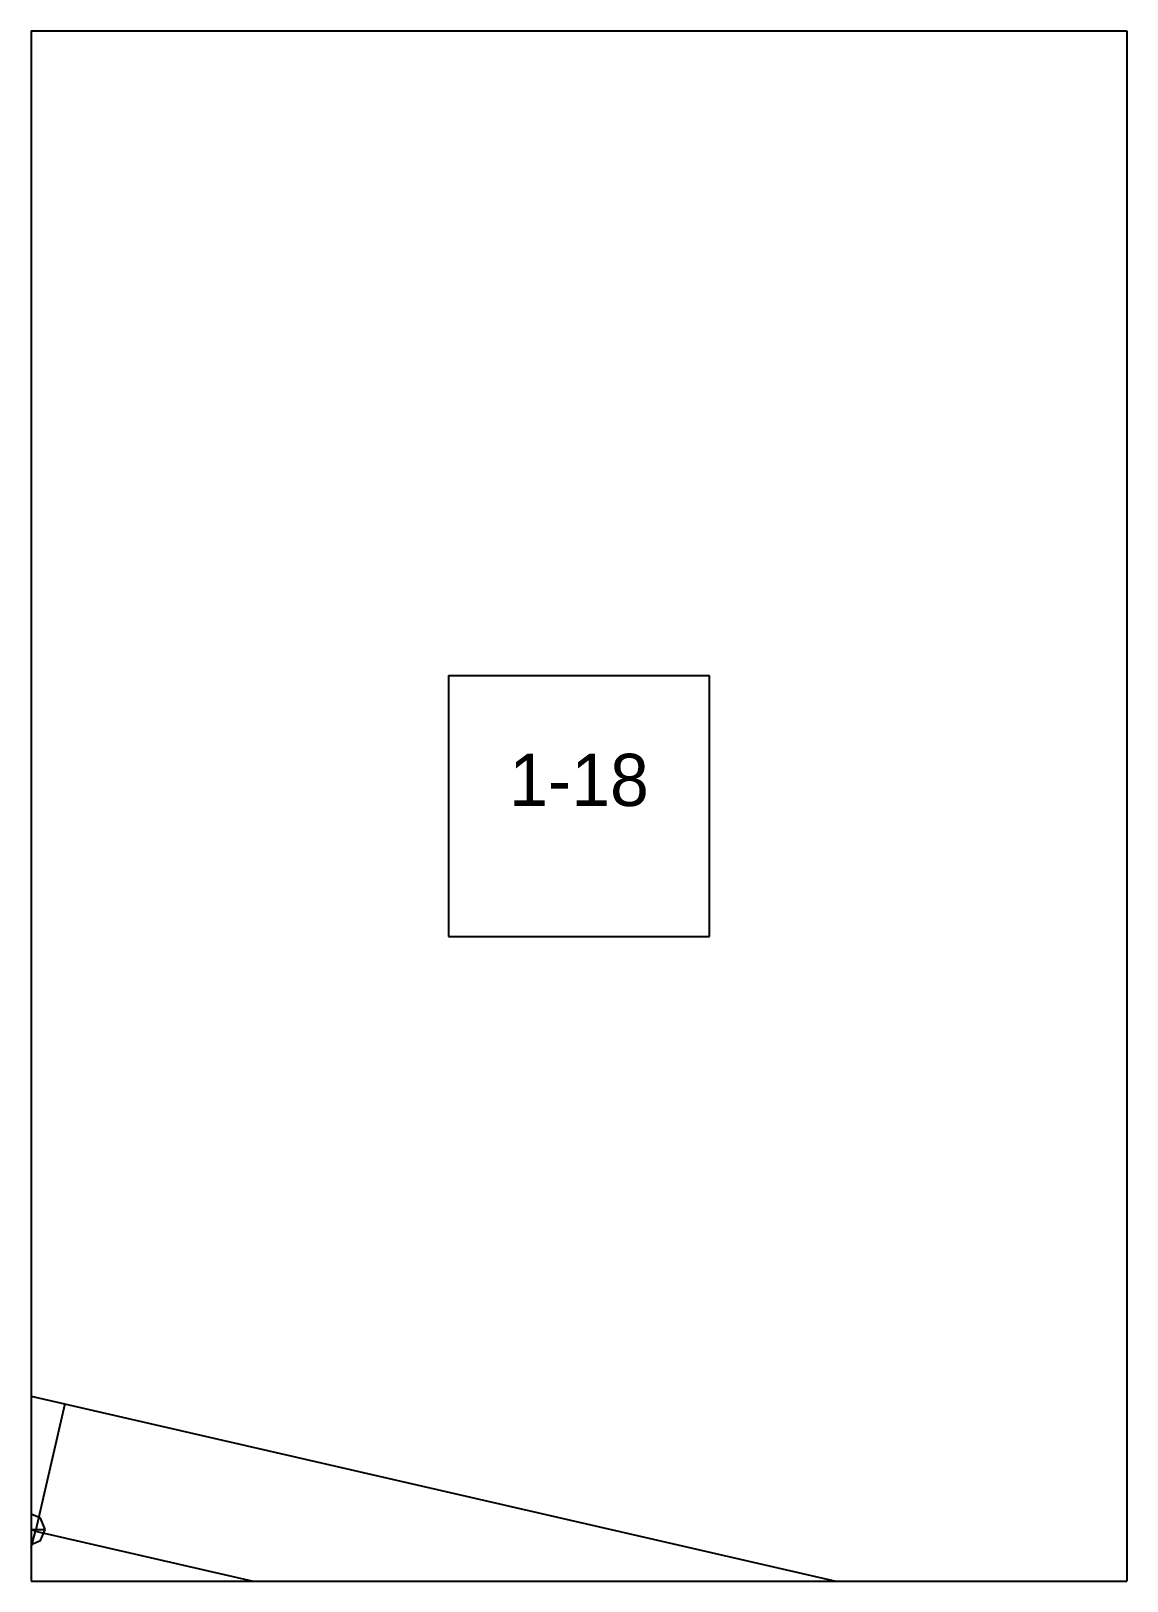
# Paper-space layout 'Plan 1-18' of a CAD drawing. Header units: metres, sheet in millimetres. Extents: x 0 to 210, y 0 to 297.
# The model-space entities are those that its viewports show. They can reach past a viewport. Long polylines and large blocks are cut down to what shows.
import ezdxf
from ezdxf.enums import TextEntityAlignment as Align

# ---------------------------------------------------------------- set-up
doc = ezdxf.new("R2010")
doc.units = ezdxf.units.M
for name, color, linetype in [('default', 7, 'Continuous'), ('TEXTLAYER', 7, 'Continuous'), ('VIEWPORTS', 7, 'Continuous')]:
    doc.layers.add(name, color=color, linetype=linetype)

msp = doc.modelspace()

# ---------------------------------------------------------------- linework, layer by layer
at = {"color": 9}
for p, q in [((3360, 0), (3570, 0)), ((3570, 0), (3570, -297)), ((3570, 0), (3780, 0)), ((3570, 0), (3570, -297)), ((3780, 0), (3780, -297)), ((3780, 0), (3990, 0)), ((3780, 0), (3780, -297)), ((3650, -123.5), (3700, -123.5)), ((3650, -123.5), (3650, -173.5)), ((3700, -173.5), (3700, -123.5)), ((3650, -173.5), (3700, -173.5)), ((3360, -297), (3570, -297)), ((3360, -297), (3570, -297)), ((3570, -297), (3780, -297)), ((3570, -297), (3570, -594)), ((3570, -297), (3780, -297)), ((3570, -297), (3570, -594)), ((3780, -297), (3990, -297)), ((3780, -297), (3780, -594)), ((3780, -297), (3990, -297)), ((3780, -297), (3780, -594))]:
    msp.add_line(p, q, dxfattribs=at)
at = {"layer": 'default', "color": 7, "linetype": 'Continuous'}
for p, q in [((3563.04, -259.98), (3934.42, -345.3)), ((3576.48, -263.07), (3570.89, -287.43)), ((3570.89, -287.43), (3556.32, -283.86)), ((3569.73, -284.11), (3567.61, -284.98)), ((3569.73, -290.11), (3569.73, -284.11)), ((3571.85, -284.98), (3569.73, -284.11)), ((3572.73, -287.11), (3571.85, -284.98)), ((3566.73, -287.11), (3572.73, -287.11)), ((3568.23, -296.9), (3570.89, -287.43)), ((3570.89, -287.43), (3912.56, -365.93)), ((3571.85, -289.23), (3572.73, -287.11)), ((3567.61, -289.23), (3569.73, -290.11)), ((3569.73, -290.11), (3571.85, -289.23))]:
    msp.add_line(p, q, dxfattribs=at)

# ---------------------------------------------------------------- texts
at = {"layer": 'TEXTLAYER', "color": 1}
msp.add_text('1-18', height=10, dxfattribs=at).set_placement((3675, -148.5), align=Align.CENTER)

psp = doc.layouts.new('Plan 1-18')

# ---------------------------------------------------------------- viewports
at = {"layer": 'VIEWPORTS'}
psp.add_viewport(center=(105, 148.5), size=(210, 297), view_center_point=(3675, -148.5), view_height=297, dxfattribs=at)

doc.saveas('drawing.dxf')
